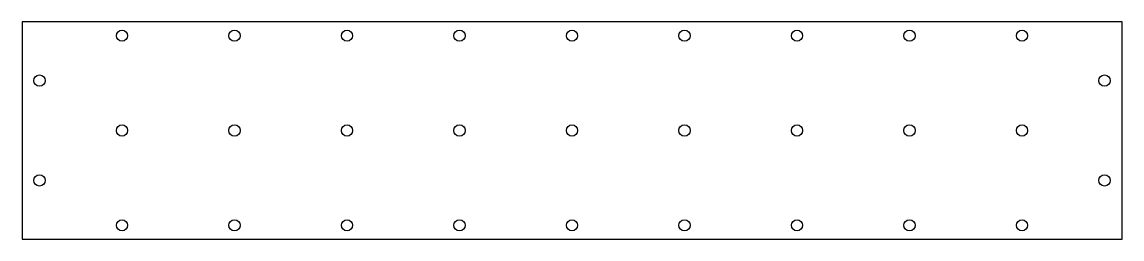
# Model space of a CAD drawing. Header units: millimetres. Extents: x -220 to 220, y 0 to 87.
import ezdxf

# ---------------------------------------------------------------- set-up
doc = ezdxf.new("R2010")
doc.units = ezdxf.units.MM
doc.layers.add('CUT', color=7, linetype='Continuous')

msp = doc.modelspace()

# ---------------------------------------------------------------- linework, layer by layer
at = {"layer": 'CUT'}
msp.add_lwpolyline([(-220, 0), (220, 0), (220, 87), (-220, 87)], close=True, dxfattribs=at)
for centre in [(-180, 81.5), (-135, 81.5), (-90, 81.5), (-45, 81.5), (0, 81.5), (45, 81.5), (90, 81.5), (135, 81.5), (180, 81.5), (-213, 63.5), (213, 63.5), (-180, 43.5), (-135, 43.5), (-90, 43.5), (-45, 43.5), (0, 43.5), (45, 43.5), (90, 43.5), (135, 43.5), (180, 43.5), (-213, 23.5), (213, 23.5), (-180, 5.5), (-135, 5.5), (-90, 5.5), (-45, 5.5), (0, 5.5), (45, 5.5), (90, 5.5), (135, 5.5), (180, 5.5)]:
    msp.add_circle(centre, 2.25, dxfattribs=at)

doc.saveas('drawing.dxf')
